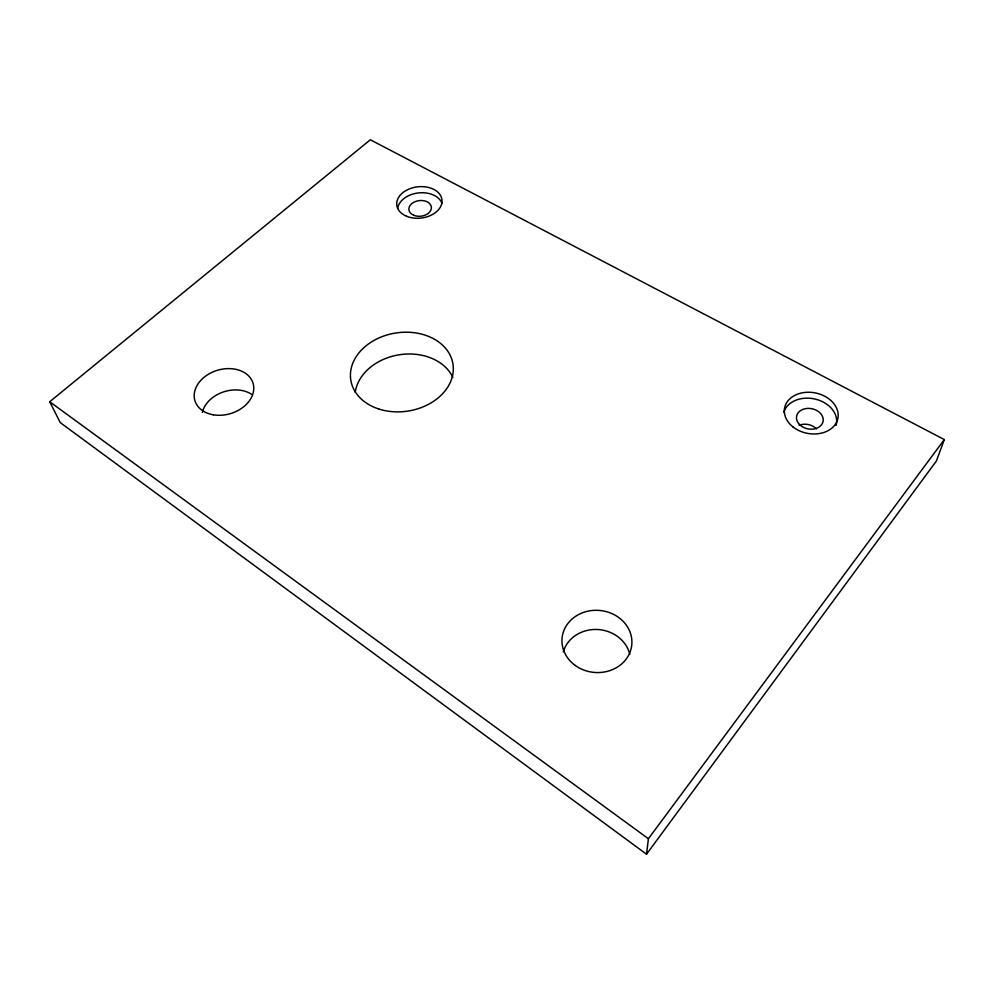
<?xml version="1.0" encoding="UTF-8"?>
<svg xmlns="http://www.w3.org/2000/svg" width="994" height="994" viewBox="0 0 994 994"><rect width="100%" height="100%" fill="white"/><g stroke="black" fill="none" stroke-linecap="round" stroke-linejoin="round"><path stroke-width="1.49" d="M646.522 854.219L648.411 838.725L944.3 439.572L370.34 139.781L49.7 401.738L60.249 422.599L646.522 854.219L936.36 461.054L944.3 439.572M49.7 401.738L648.411 838.725M202.316 412.522A29.745 22.452 -16.9 0 1 222.358 392.307A29.745 22.452 -16.9 0 1 251.718 394.369M563.312 651.816A34.206 30.665 6 0 1 597.133 629.488A34.206 30.665 6 0 1 629.823 654.45M355.243 392.245A50.657 39.213 -8.9 0 1 399.538 354.734A50.657 39.213 -8.9 0 1 452.842 377.372M799.089 425.308A13.282 10.201 11.3 0 1 816.447 428.849M397.662 208.442A22.651 15.705 -6.7 0 1 418.437 192.923A22.651 15.705 -6.7 0 1 442.032 203.422M783.844 412.1A26.987 20.551 11 0 1 815.801 399.24A26.987 20.551 11 0 1 836.091 425.407M378.826 409.006A51.7 39.511 -8.8 0 0 453.227 366.451A51.7 39.511 -8.8 0 0 373.558 340.681A51.7 39.511 -8.8 0 0 378.826 409.006M213.275 414.796A30.354 22.626 -16.5 0 0 253.408 384.641A30.354 22.626 -16.5 0 0 205.224 376.391A30.354 22.626 -16.5 0 0 213.275 414.796M575.265 665.471A35.026 31.112 5.3 0 0 631.55 646.585A35.026 31.112 5.3 0 0 583.95 612.267A35.026 31.112 5.3 0 0 575.265 665.471M793.2 427.085A27.149 20.601 10.9 0 0 837.594 419.567A27.149 20.601 10.9 0 0 802.966 392.705A27.149 20.601 10.9 0 0 793.2 427.085M406.645 216.282A22.763 15.718 -6.7 0 0 441.982 202.204A22.763 15.718 -6.7 0 0 409.466 188.86A22.763 15.718 -6.7 0 0 406.645 216.282M799.487 424.513A13.494 10.275 11 0 0 822.373 423.444A13.494 10.275 11 0 0 807.687 408.397A13.494 10.275 11 0 0 799.487 424.513M413.752 215.288A11.319 7.853 -6.7 0 0 431.371 208.33A11.319 7.853 -6.7 0 0 415.243 201.596A11.319 7.853 -6.7 0 0 413.752 215.288"/></g></svg>
